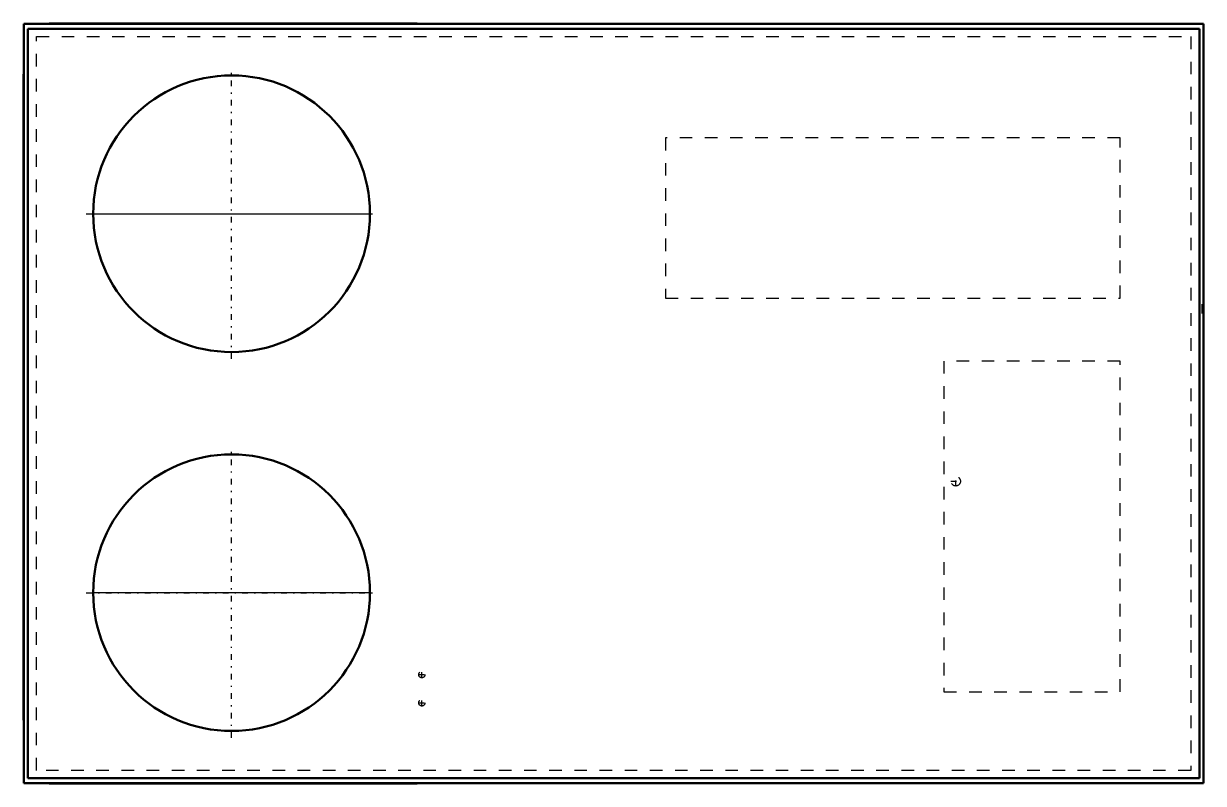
# Model space of a CAD drawing. Header units: inches. Extents: x -46.9 to 46.9, y -30.2 to 30.2.
import ezdxf

# ---------------------------------------------------------------- set-up
doc = ezdxf.new("R2010")
doc.units = ezdxf.units.IN
doc.header["$MEASUREMENT"] = 0
doc.linetypes.add('Center', pattern=[1.5, 0.45, -0.5, 0.05, -0.5])
doc.linetypes.add('Dashed', pattern=[2, 1, -1])
for name, color, linetype, lineweight in [('AM_0', 7, 'Continuous', 50), ('AM_4', 3, 'Continuous', 25), ('AM_7', 7, 'Center', 25), ('AM_9', 6, 'Dashed', 25)]:
    doc.layers.add(name, color=color, linetype=linetype, lineweight=lineweight)

# ---------------------------------------------------------------- blocks, each defined once
blk = doc.blocks.new('1_DSH0903D000001S_PART13_0_in_DSH0903D000001S_4')
at = {"layer": 'AM_0'}
for p, q in [((-46.5625, 29.8125), (-46.5625, -29.8125)), ((46.5625, 29.8125), (-46.5625, 29.8125)), ((46.5625, -29.8125), (46.5625, 29.8125)), ((-46.5625, -29.8125), (46.5625, -29.8125))]:
    blk.add_line(p, q, dxfattribs=at)
blk = doc.blocks.new('2_DSH0903D000001S_PART12_0_in_DSH0903D000001S_4')
at = {"layer": 'AM_0'}
for p, q in [((-46.90625, -25.1875), (-46.90625, 26.1875)), ((-46.90625, 26.1875), (-46.875, 26.1875)), ((-46.875, 26.1875), (-46.875, -25.1875)), ((-46.875, -25.1875), (-46.90625, -25.1875))]:
    blk.add_line(p, q, dxfattribs=at)
blk = doc.blocks.new('3_DSH0903D000001S_PART11_0_in_DSH0903D000001S_4')
at = {"layer": 'AM_0'}
for p, q in [((-44.875, 30.21875), (-15.625, 30.21875)), ((-44.875, 30.1875), (-44.875, 30.21875)), ((-15.625, 30.1875), (-44.875, 30.1875)), ((-15.625, 30.21875), (-15.625, 30.1875))]:
    blk.add_line(p, q, dxfattribs=at)
blk = doc.blocks.new('4_DSH0903D000001S_PART10_0_in_DSH0903D000001S_4')
at = {"layer": 'AM_0'}
blk.add_circle((-30.375, 15.09375), 11, dxfattribs=at)
at = {"layer": 'AM_4'}
blk.add_line((-41.375, 15.09375), (-19.375, 15.09375), dxfattribs=at)
at = {"layer": 'AM_7'}
for p, q in [((-30.375, 3.54375), (-30.375, 26.64375)), ((-41.925, 15.09375), (-18.825, 15.09375))]:
    blk.add_line(p, q, dxfattribs=at)
blk = doc.blocks.new('5_DSH0903D000001S_PART9_0_in_DSH0903D000001S_4')
at = {"layer": 'AM_9'}
for p, q in [((26.25, 3.375), (26.25, -22.9375)), ((40.25, 3.375), (26.25, 3.375)), ((40.25, -22.9375), (40.25, 3.375)), ((26.25, -22.9375), (40.25, -22.9375))]:
    blk.add_line(p, q, dxfattribs=at)
blk = doc.blocks.new('6_DSH0903D000001S_PART8_0_in_DSH0903D000001S_4')
at = {"layer": 'AM_9'}
for p, q in [((4.125, 21.125), (4.125, 8.375)), ((40.25, 21.125), (4.125, 21.125)), ((40.25, 8.375), (40.25, 21.125)), ((4.125, 8.375), (40.25, 8.375))]:
    blk.add_line(p, q, dxfattribs=at)
blk = doc.blocks.new('7_DSH0903D000001S_PART7_0_in_DSH0903D000001S_4')
at = {"layer": 'AM_0'}
for p, q in [((-44.875, 30.1875), (-46.875, 30.1875)), ((-46.875, 30.1875), (-46.875, 26.1875)), ((46.875, 30.1875), (-15.625, 30.1875)), ((46.875, 7.9125), (46.875, 30.1875)), ((46.875, -30.1875), (46.875, 7.1625)), ((-46.875, -25.1875), (-46.875, -30.1875)), ((-46.875, -30.1875), (-44.875, -30.1875)), ((-15.625, -30.1875), (46.875, -30.1875))]:
    blk.add_line(p, q, dxfattribs=at)
at = {"layer": 'AM_9'}
for p, q in [((-45.875, -29.1875), (-45.875, 29.1875)), ((-45.875, 29.1875), (45.875, 29.1875)), ((45.875, 29.1875), (45.875, -29.1875)), ((45.875, -29.1875), (-45.875, -29.1875))]:
    blk.add_line(p, q, dxfattribs=at)
blk = doc.blocks.new('8_DSH0903D000001S_PART6_0_in_DSH0903D000001S_4')
at = {"layer": 'AM_0'}
for p, q in [((46.8125, 7.1625), (46.8125, 7.9125)), ((46.875, 7.9125), (46.8125, 7.9125)), ((46.875, 7.9125), (46.875, 7.1625)), ((46.8125, 7.1625), (46.875, 7.1625))]:
    blk.add_line(p, q, dxfattribs=at)
blk = doc.blocks.new('9_DSH0903D000001S_PART5_0_in_DSH0903D000001S_4')
at = {"layer": 'AM_7'}
for p, q in [((26.79375, -6.1875), (27.58125, -6.1875)), ((27.1875, -6.58125), (27.1875, -5.79375))]:
    blk.add_line(p, q, dxfattribs=at)
at = {"layer": 'AM_9'}
blk.add_circle((27.1875, -6.1875), 0.375, dxfattribs=at)
blk = doc.blocks.new('10_DSH0903D000001S_PART4_0_in_DSH0903D000001S_4')
at = {"layer": 'AM_7'}
for p, q in [((-15.5125, -23.8125), (-14.9875, -23.8125)), ((-15.25, -24.075), (-15.25, -23.55))]:
    blk.add_line(p, q, dxfattribs=at)
at = {"layer": 'AM_9'}
blk.add_circle((-15.25, -23.8125), 0.25, dxfattribs=at)
blk = doc.blocks.new('11_DSH0903D000001S_PART3_0_in_DSH0903D000001S_4')
at = {"layer": 'AM_7'}
for p, q in [((-15.5125, -21.5625), (-14.9875, -21.5625)), ((-15.25, -21.825), (-15.25, -21.3))]:
    blk.add_line(p, q, dxfattribs=at)
at = {"layer": 'AM_9'}
blk.add_circle((-15.25, -21.5625), 0.25, dxfattribs=at)
blk = doc.blocks.new('12_DSH0903D000001S_PART2_0_in_DSH0903D000001S_4')
at = {"layer": 'AM_0'}
blk.add_circle((-30.375, -15.046875), 11, dxfattribs=at)
at = {"layer": 'AM_4'}
blk.add_line((-19.375, -15.046875), (-41.375, -15.046875), dxfattribs=at)
at = {"layer": 'AM_7'}
for p, q in [((-30.375, -26.596875), (-30.375, -3.496875)), ((-41.925, -15.046875), (-18.825, -15.046875))]:
    blk.add_line(p, q, dxfattribs=at)
blk = doc.blocks.new('13_DSH0903D000001S_PART1_0_in_DSH0903D000001S_4')
at = {"layer": 'AM_0'}
for p, q in [((-44.875, -30.21875), (-44.875, -30.1875)), ((-44.875, -30.1875), (-15.625, -30.1875)), ((-15.625, -30.21875), (-44.875, -30.21875)), ((-15.625, -30.1875), (-15.625, -30.21875))]:
    blk.add_line(p, q, dxfattribs=at)

msp = doc.modelspace()

# ---------------------------------------------------------------- block references
for name in ['7_DSH0903D000001S_PART7_0_in_DSH0903D000001S_4', '3_DSH0903D000001S_PART11_0_in_DSH0903D000001S_4', '1_DSH0903D000001S_PART13_0_in_DSH0903D000001S_4', '4_DSH0903D000001S_PART10_0_in_DSH0903D000001S_4', '2_DSH0903D000001S_PART12_0_in_DSH0903D000001S_4', '6_DSH0903D000001S_PART8_0_in_DSH0903D000001S_4', '8_DSH0903D000001S_PART6_0_in_DSH0903D000001S_4', '5_DSH0903D000001S_PART9_0_in_DSH0903D000001S_4', '12_DSH0903D000001S_PART2_0_in_DSH0903D000001S_4', '9_DSH0903D000001S_PART5_0_in_DSH0903D000001S_4', '11_DSH0903D000001S_PART3_0_in_DSH0903D000001S_4', '10_DSH0903D000001S_PART4_0_in_DSH0903D000001S_4', '13_DSH0903D000001S_PART1_0_in_DSH0903D000001S_4']:
    msp.add_blockref(name, (0, 0))

doc.saveas('drawing.dxf')
